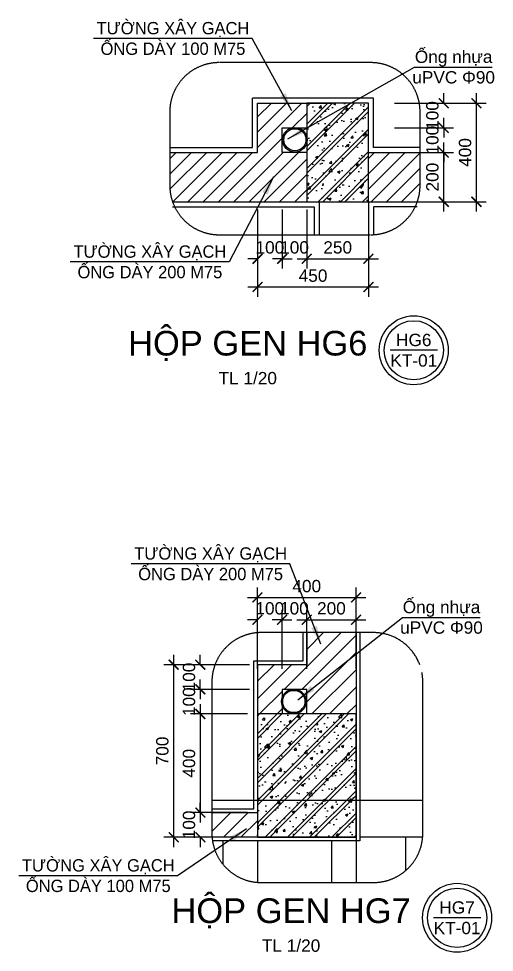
# Model space of a CAD drawing. Header units: inches. Extents: x 452443 to 881249, y 975131 to 1198310.
# Drawn here: x 575612 to 577540, y 1109651 to 1113438 of the extents above; entities that cross this region are included whole.
import ezdxf

# ---------------------------------------------------------------- set-up
doc = ezdxf.new("R2010")
doc.units = ezdxf.units.IN
doc.header["$LTSCALE"] = 3.5
doc.header["$MEASUREMENT"] = 0
doc.linetypes.add('CENTER', pattern=[2, 1.25, -0.25, 0.25, -0.25])
doc.linetypes.add('HIDDEN', pattern=[0.375, 0.25, -0.125])
for name, color, linetype in [('hatch', 4, 'Continuous'), ('Mui ten', 9, 'Continuous'), ('Net thay', 140, 'Continuous'), ('Netcat', 5, 'Continuous'), ('NOI THAT', 42, 'Continuous'), ('phong', 2, 'Continuous'), ('thuocdo', 3, 'Continuous'), ('Truc', 252, 'Continuous')]:
    doc.layers.add(name, color=color, linetype=linetype)
doc.styles.add('chu 1', font='VHELVEN0.TTF')
doc.styles.get("Standard").update_dxf_attribs({"font": 'times.ttf'})
doc.dimstyles.new('MUITEN', dxfattribs={"dimtxt": 250, "dimasz": 150, "dimexe": 1.25, "dimexo": 1.5, "dimgap": 1.5, "dimtad": 1, "dimdec": 0, "dimlfac": 2, "dimrnd": 1.38778e-17, "dimtxsty": 'Standard', "dimcen": 1, "dimclrd": 8, "dimclre": 8, "dimclrt": 7, "dimaunit": 1, "dimazin": 0, "dimtfac": 1, "dimtdec": 0, "dimtmove": 0, "dimatfit": 3, "dimfxl": 1, "dimarcsym": 0})
doc.dimstyles.new('TL20...', dxfattribs={"dimscale": 20, "dimtxt": 2.5, "dimasz": 2, "dimexe": 2, "dimexo": 2, "dimgap": 1, "dimtad": 1, "dimdec": 0, "dimzin": 0, "dimdsep": 46, "dimtxsty": 'chu 1', "dimblk": 'ARCHTICK', "dimcen": 2, "dimdle": 2, "dimclrd": 256, "dimclre": 256, "dimclrt": 256, "dimadec": 1, "dimazin": 0, "dimtfac": 1, "dimtdec": 0, "dimtix": 1, "dimtofl": 0, "dimtmove": 0, "dimatfit": 3, "dimldrblk": 'ARCHTICK', "dimfxl": 10, "dimfxlon": 1, "dimtolj": 1, "dimtzin": 0, "dimlwd": -1, "dimarcsym": 0})

# ---------------------------------------------------------------- blocks, each defined once
blk = doc.blocks.new('_ArchTick')
at = {"color": 0, "linetype": 'ByBlock', "const_width": 0.15}
blk.add_lwpolyline([(-0.5, -0.5), (0.5, 0.5)], dxfattribs=at)
blk = doc.blocks.new('*D2911')
at = {"layer": 'DEFPOINTS', "color": 0}
for p in [(576679.9, 1111000.3), (576679.9, 1110717.7), (576579.9, 1110654.2)]:
    blk.add_point(p, dxfattribs=at)
at = {"layer": 'thuocdo', "lineweight": -2}
for p, q in [((576579.9, 1110800.3), (576579.9, 1111040.3)), ((576679.9, 1110800.3), (576679.9, 1111040.3))]:
    blk.add_line(p, q, dxfattribs=at)
at = {"layer": 'thuocdo'}
for p, q in [((576579.9, 1111000.3), (576539.9, 1111000.3)), ((576679.9, 1111000.3), (576719.9, 1111000.3))]:
    blk.add_line(p, q, dxfattribs=at)
at = {"layer": 'thuocdo', "xscale": 40, "yscale": 40, "zscale": 40}
blk.add_blockref('_ArchTick', (576579.9, 1111000.3), dxfattribs=at)
at = {"layer": 'thuocdo', "xscale": 40, "yscale": 40, "zscale": 40, "rotation": 180}
blk.add_blockref('_ArchTick', (576679.9, 1111000.3), dxfattribs=at)
at = {"layer": 'thuocdo', "insert": (576629.9, 1111046), "char_height": 50, "attachment_point": 5, "style": 'chu 1'}
blk.add_mtext('\\A1;100', dxfattribs=at)
blk = doc.blocks.new('*D2912')
at = {"layer": 'DEFPOINTS', "color": 0}
for p in [(576779.9, 1111000.3), (576679.9, 1110717.7), (576779.9, 1110717.7)]:
    blk.add_point(p, dxfattribs=at)
at = {"layer": 'thuocdo', "lineweight": -2}
for p, q in [((576679.9, 1110800.3), (576679.9, 1111040.3)), ((576779.9, 1110800.3), (576779.9, 1111040.3))]:
    blk.add_line(p, q, dxfattribs=at)
at = {"layer": 'thuocdo'}
for p, q in [((576679.9, 1111000.3), (576639.9, 1111000.3)), ((576779.9, 1111000.3), (576819.9, 1111000.3))]:
    blk.add_line(p, q, dxfattribs=at)
at = {"layer": 'thuocdo', "xscale": 40, "yscale": 40, "zscale": 40}
blk.add_blockref('_ArchTick', (576679.9, 1111000.3), dxfattribs=at)
at = {"layer": 'thuocdo', "xscale": 40, "yscale": 40, "zscale": 40, "rotation": 180}
blk.add_blockref('_ArchTick', (576779.9, 1111000.3), dxfattribs=at)
at = {"layer": 'thuocdo', "insert": (576729.9, 1111046), "char_height": 50, "attachment_point": 5, "style": 'chu 1'}
blk.add_mtext('\\A1;100', dxfattribs=at)
blk = doc.blocks.new('*D2913')
at = {"layer": 'DEFPOINTS', "color": 0}
for p in [(576979.9, 1111000.3), (576979.9, 1110734.2), (576779.9, 1110717.7)]:
    blk.add_point(p, dxfattribs=at)
at = {"layer": 'thuocdo', "lineweight": -2}
for p, q in [((576779.9, 1110800.3), (576779.9, 1111040.3)), ((576979.9, 1110800.3), (576979.9, 1111040.3))]:
    blk.add_line(p, q, dxfattribs=at)
at = {"layer": 'thuocdo'}
blk.add_line((576739.9, 1111000.3), (577019.9, 1111000.3), dxfattribs=at)
at = {"layer": 'thuocdo', "xscale": 40, "yscale": 40, "zscale": 40, "rotation": 180}
blk.add_blockref('_ArchTick', (576779.9, 1111000.3), dxfattribs=at)
at = {"layer": 'thuocdo', "xscale": 40, "yscale": 40, "zscale": 40}
blk.add_blockref('_ArchTick', (576979.9, 1111000.3), dxfattribs=at)
at = {"layer": 'thuocdo', "insert": (576879.9, 1111046), "char_height": 50, "attachment_point": 5, "style": 'chu 1'}
blk.add_mtext('\\A1;200', dxfattribs=at)
blk = doc.blocks.new('*D2914')
at = {"layer": 'DEFPOINTS', "color": 0}
for p in [(576645.9, 1110817.7), (576348.3, 1110717.7), (576679.9, 1110717.7)]:
    blk.add_point(p, dxfattribs=at)
at = {"layer": 'thuocdo'}
for p, q in [((576348.3, 1110817.7), (576348.3, 1110857.7)), ((576348.3, 1110717.7), (576348.3, 1110677.7))]:
    blk.add_line(p, q, dxfattribs=at)
at = {"layer": 'thuocdo', "lineweight": -2}
for p, q in [((576548.3, 1110817.7), (576308.3, 1110817.7)), ((576548.3, 1110717.7), (576308.3, 1110717.7))]:
    blk.add_line(p, q, dxfattribs=at)
at = {"layer": 'thuocdo', "xscale": 40, "yscale": 40, "zscale": 40}
for p, rotation in [((576348.3, 1110817.7), 270), ((576348.3, 1110717.7), 90)]:
    blk.add_blockref('_ArchTick', p, dxfattribs=dict(at, rotation=rotation))
at = {"layer": 'thuocdo', "insert": (576302.6, 1110767.7), "char_height": 50, "attachment_point": 5, "rotation": 90, "style": 'chu 1'}
blk.add_mtext('\\A1;100', dxfattribs=at)
blk = doc.blocks.new('*D2915')
at = {"layer": 'DEFPOINTS', "color": 0}
for p in [(576679.9, 1110717.7), (576348.3, 1110617.7), (576579.9, 1110617.7)]:
    blk.add_point(p, dxfattribs=at)
at = {"layer": 'thuocdo'}
for p, q in [((576348.3, 1110717.7), (576348.3, 1110757.7)), ((576348.3, 1110617.7), (576348.3, 1110577.7))]:
    blk.add_line(p, q, dxfattribs=at)
at = {"layer": 'thuocdo', "lineweight": -2}
for p, q in [((576548.3, 1110717.7), (576308.3, 1110717.7)), ((576539.9, 1110617.7), (576308.3, 1110617.7))]:
    blk.add_line(p, q, dxfattribs=at)
at = {"layer": 'thuocdo', "xscale": 40, "yscale": 40, "zscale": 40}
for p, rotation in [((576348.3, 1110717.7), 270), ((576348.3, 1110617.7), 90)]:
    blk.add_blockref('_ArchTick', p, dxfattribs=dict(at, rotation=rotation))
at = {"layer": 'thuocdo', "insert": (576302.6, 1110667.7), "char_height": 50, "attachment_point": 5, "rotation": 90, "style": 'chu 1'}
blk.add_mtext('\\A1;100', dxfattribs=at)
blk = doc.blocks.new('*D2916')
at = {"layer": 'DEFPOINTS', "color": 0}
for p in [(576579.9, 1110617.7), (576348.3, 1110217.7), (576579.9, 1110217.7)]:
    blk.add_point(p, dxfattribs=at)
at = {"layer": 'thuocdo'}
blk.add_line((576348.3, 1110657.7), (576348.3, 1110177.7), dxfattribs=at)
at = {"layer": 'thuocdo', "lineweight": -2}
for p, q in [((576539.9, 1110617.7), (576308.3, 1110617.7)), ((576539.9, 1110217.7), (576308.3, 1110217.7))]:
    blk.add_line(p, q, dxfattribs=at)
at = {"layer": 'thuocdo', "xscale": 40, "yscale": 40, "zscale": 40}
for p, rotation in [((576348.3, 1110617.7), 90), ((576348.3, 1110217.7), 270)]:
    blk.add_blockref('_ArchTick', p, dxfattribs=dict(at, rotation=rotation))
at = {"layer": 'thuocdo', "insert": (576302.6, 1110417.7), "char_height": 50, "attachment_point": 5, "rotation": 90, "style": 'chu 1'}
blk.add_mtext('\\A1;400', dxfattribs=at)
blk = doc.blocks.new('*D2917')
at = {"layer": 'DEFPOINTS', "color": 0}
for p in [(576579.9, 1110217.7), (576348.3, 1110117.7), (576579.9, 1110117.7)]:
    blk.add_point(p, dxfattribs=at)
at = {"layer": 'thuocdo'}
for p, q in [((576348.3, 1110217.7), (576348.3, 1110257.7)), ((576348.3, 1110117.7), (576348.3, 1110077.7))]:
    blk.add_line(p, q, dxfattribs=at)
at = {"layer": 'thuocdo', "lineweight": -2}
for p, q in [((576539.9, 1110217.7), (576308.3, 1110217.7)), ((576539.9, 1110117.7), (576308.3, 1110117.7))]:
    blk.add_line(p, q, dxfattribs=at)
at = {"layer": 'thuocdo', "xscale": 40, "yscale": 40, "zscale": 40}
for p, rotation in [((576348.3, 1110217.7), 270), ((576348.3, 1110117.7), 90)]:
    blk.add_blockref('_ArchTick', p, dxfattribs=dict(at, rotation=rotation))
at = {"layer": 'thuocdo', "insert": (576302.6, 1110167.7), "char_height": 50, "attachment_point": 5, "rotation": 90, "style": 'chu 1'}
blk.add_mtext('\\A1;100', dxfattribs=at)
blk = doc.blocks.new('*D2918')
at = {"layer": 'DEFPOINTS', "color": 0}
for p in [(576510.4, 1110817.7), (576240.2, 1110117.7), (576528.6, 1110117.7)]:
    blk.add_point(p, dxfattribs=at)
at = {"layer": 'thuocdo'}
blk.add_line((576240.2, 1110857.7), (576240.2, 1110077.7), dxfattribs=at)
at = {"layer": 'thuocdo', "lineweight": -2}
for p, q in [((576440.2, 1110817.7), (576200.2, 1110817.7)), ((576440.2, 1110117.7), (576200.2, 1110117.7))]:
    blk.add_line(p, q, dxfattribs=at)
at = {"layer": 'thuocdo', "xscale": 40, "yscale": 40, "zscale": 40}
for p, rotation in [((576240.2, 1110817.7), 90), ((576240.2, 1110117.7), 270)]:
    blk.add_blockref('_ArchTick', p, dxfattribs=dict(at, rotation=rotation))
at = {"layer": 'thuocdo', "insert": (576194.5, 1110467.7), "char_height": 50, "attachment_point": 5, "rotation": 90, "style": 'chu 1'}
blk.add_mtext('\\A1;700', dxfattribs=at)
blk = doc.blocks.new('*D2919')
at = {"layer": 'DEFPOINTS', "color": 0}
for p in [(576979.9, 1111090.5), (576979.9, 1110897.5), (576579.9, 1110832.7)]:
    blk.add_point(p, dxfattribs=at)
at = {"layer": 'thuocdo', "lineweight": -2}
for p, q in [((576579.9, 1110890.5), (576579.9, 1111130.5)), ((576979.9, 1110937.5), (576979.9, 1111130.5))]:
    blk.add_line(p, q, dxfattribs=at)
at = {"layer": 'thuocdo'}
blk.add_line((576539.9, 1111090.5), (577019.9, 1111090.5), dxfattribs=at)
at = {"layer": 'thuocdo', "xscale": 40, "yscale": 40, "zscale": 40, "rotation": 180}
blk.add_blockref('_ArchTick', (576579.9, 1111090.5), dxfattribs=at)
at = {"layer": 'thuocdo', "xscale": 40, "yscale": 40, "zscale": 40}
blk.add_blockref('_ArchTick', (576979.9, 1111090.5), dxfattribs=at)
at = {"layer": 'thuocdo', "insert": (576779.9, 1111136.1), "char_height": 50, "attachment_point": 5, "style": 'chu 1'}
blk.add_mtext('\\A1;400', dxfattribs=at)
blk = doc.blocks.new('*D2841')
at = {"layer": 'DEFPOINTS', "color": 0}
for p in [(576580.4, 1112895.7), (576680.4, 1112895.7), (576680.4, 1112464.5)]:
    blk.add_point(p, dxfattribs=at)
at = {"layer": 'thuocdo', "lineweight": -2}
for p, q in [((576580.4, 1112664.5), (576580.4, 1112424.5)), ((576680.4, 1112664.5), (576680.4, 1112424.5))]:
    blk.add_line(p, q, dxfattribs=at)
at = {"layer": 'thuocdo'}
for p, q in [((576580.4, 1112464.5), (576540.4, 1112464.5)), ((576680.4, 1112464.5), (576720.4, 1112464.5))]:
    blk.add_line(p, q, dxfattribs=at)
at = {"layer": 'thuocdo', "xscale": 40, "yscale": 40, "zscale": 40}
blk.add_blockref('_ArchTick', (576580.4, 1112464.5), dxfattribs=at)
at = {"layer": 'thuocdo', "xscale": 40, "yscale": 40, "zscale": 40, "rotation": 180}
blk.add_blockref('_ArchTick', (576680.4, 1112464.5), dxfattribs=at)
at = {"layer": 'thuocdo', "insert": (576630.4, 1112510.2), "char_height": 50, "attachment_point": 5, "style": 'chu 1'}
blk.add_mtext('\\A1;100', dxfattribs=at)
blk = doc.blocks.new('*D2842')
at = {"layer": 'DEFPOINTS', "color": 0}
for p in [(576680.4, 1112895.7), (576780.4, 1112746.8), (576780.4, 1112464.5)]:
    blk.add_point(p, dxfattribs=at)
at = {"layer": 'thuocdo', "lineweight": -2}
for p, q in [((576680.4, 1112664.5), (576680.4, 1112424.5)), ((576780.4, 1112664.5), (576780.4, 1112424.5))]:
    blk.add_line(p, q, dxfattribs=at)
at = {"layer": 'thuocdo'}
for p, q in [((576680.4, 1112464.5), (576640.4, 1112464.5)), ((576780.4, 1112464.5), (576820.4, 1112464.5))]:
    blk.add_line(p, q, dxfattribs=at)
at = {"layer": 'thuocdo', "xscale": 40, "yscale": 40, "zscale": 40}
blk.add_blockref('_ArchTick', (576680.4, 1112464.5), dxfattribs=at)
at = {"layer": 'thuocdo', "xscale": 40, "yscale": 40, "zscale": 40, "rotation": 180}
blk.add_blockref('_ArchTick', (576780.4, 1112464.5), dxfattribs=at)
at = {"layer": 'thuocdo', "insert": (576730.4, 1112510.2), "char_height": 50, "attachment_point": 5, "style": 'chu 1'}
blk.add_mtext('\\A1;100', dxfattribs=at)
blk = doc.blocks.new('*D2843')
at = {"layer": 'DEFPOINTS', "color": 0}
for p in [(576780.4, 1112746.8), (577030.4, 1112746.8), (577030.4, 1112464.5)]:
    blk.add_point(p, dxfattribs=at)
at = {"layer": 'thuocdo', "lineweight": -2}
for p, q in [((576780.4, 1112664.5), (576780.4, 1112424.5)), ((577030.4, 1112664.5), (577030.4, 1112424.5))]:
    blk.add_line(p, q, dxfattribs=at)
at = {"layer": 'thuocdo'}
blk.add_line((576740.4, 1112464.5), (577070.4, 1112464.5), dxfattribs=at)
at = {"layer": 'thuocdo', "xscale": 40, "yscale": 40, "zscale": 40, "rotation": 180}
blk.add_blockref('_ArchTick', (576780.4, 1112464.5), dxfattribs=at)
at = {"layer": 'thuocdo', "xscale": 40, "yscale": 40, "zscale": 40}
blk.add_blockref('_ArchTick', (577030.4, 1112464.5), dxfattribs=at)
at = {"layer": 'thuocdo', "insert": (576905.4, 1112510.2), "char_height": 50, "attachment_point": 5, "style": 'chu 1'}
blk.add_mtext('\\A1;250', dxfattribs=at)
blk = doc.blocks.new('*D2844')
at = {"layer": 'DEFPOINTS', "color": 0}
for p in [(576680.4, 1112895.7), (577335.3, 1112895.7), (576650.4, 1112695.7)]:
    blk.add_point(p, dxfattribs=at)
at = {"layer": 'thuocdo'}
blk.add_line((577335.3, 1112655.7), (577335.3, 1112935.7), dxfattribs=at)
at = {"layer": 'thuocdo', "lineweight": -2}
for p, q in [((577135.3, 1112895.7), (577375.3, 1112895.7)), ((577135.3, 1112695.7), (577375.3, 1112695.7))]:
    blk.add_line(p, q, dxfattribs=at)
at = {"layer": 'thuocdo', "xscale": 40, "yscale": 40, "zscale": 40}
for p, rotation in [((577335.3, 1112895.7), 90), ((577335.3, 1112695.7), 270)]:
    blk.add_blockref('_ArchTick', p, dxfattribs=dict(at, rotation=rotation))
at = {"layer": 'thuocdo', "insert": (577289.6, 1112795.7), "char_height": 50, "attachment_point": 5, "rotation": 90, "style": 'chu 1'}
blk.add_mtext('\\A1;200', dxfattribs=at)
blk = doc.blocks.new('*D2845')
at = {"layer": 'DEFPOINTS', "color": 0}
for p in [(576780.4, 1112995.7), (577335.3, 1112995.7), (576680.4, 1112895.7)]:
    blk.add_point(p, dxfattribs=at)
at = {"layer": 'thuocdo'}
for p, q in [((577335.3, 1112995.7), (577335.3, 1113035.7)), ((577335.3, 1112895.7), (577335.3, 1112855.7))]:
    blk.add_line(p, q, dxfattribs=at)
at = {"layer": 'thuocdo', "lineweight": -2}
for p, q in [((577135.3, 1112995.7), (577375.3, 1112995.7)), ((577135.3, 1112895.7), (577375.3, 1112895.7))]:
    blk.add_line(p, q, dxfattribs=at)
at = {"layer": 'thuocdo', "xscale": 40, "yscale": 40, "zscale": 40}
for p, rotation in [((577335.3, 1112995.7), 270), ((577335.3, 1112895.7), 90)]:
    blk.add_blockref('_ArchTick', p, dxfattribs=dict(at, rotation=rotation))
at = {"layer": 'thuocdo', "insert": (577289.6, 1112945.7), "char_height": 50, "attachment_point": 5, "rotation": 90, "style": 'chu 1'}
blk.add_mtext('\\A1;100', dxfattribs=at)
blk = doc.blocks.new('*D2846')
at = {"layer": 'DEFPOINTS', "color": 0}
for p in [(576880.4, 1113095.7), (577335.3, 1113095.7), (576780.4, 1112995.7)]:
    blk.add_point(p, dxfattribs=at)
at = {"layer": 'thuocdo'}
for p, q in [((577335.3, 1113095.7), (577335.3, 1113135.7)), ((577335.3, 1112995.7), (577335.3, 1112955.7))]:
    blk.add_line(p, q, dxfattribs=at)
at = {"layer": 'thuocdo', "lineweight": -2}
for p, q in [((577135.3, 1113095.7), (577375.3, 1113095.7)), ((577135.3, 1112995.7), (577375.3, 1112995.7))]:
    blk.add_line(p, q, dxfattribs=at)
at = {"layer": 'thuocdo', "xscale": 40, "yscale": 40, "zscale": 40}
for p, rotation in [((577335.3, 1113095.7), 270), ((577335.3, 1112995.7), 90)]:
    blk.add_blockref('_ArchTick', p, dxfattribs=dict(at, rotation=rotation))
at = {"layer": 'thuocdo', "insert": (577289.6, 1113045.7), "char_height": 50, "attachment_point": 5, "rotation": 90, "style": 'chu 1'}
blk.add_mtext('\\A1;100', dxfattribs=at)
blk = doc.blocks.new('*D2847')
at = {"layer": 'DEFPOINTS', "color": 0}
for p in [(576580.4, 1112593.3), (577030.4, 1112608.2), (577030.4, 1112349.9)]:
    blk.add_point(p, dxfattribs=at)
at = {"layer": 'thuocdo', "lineweight": -2}
for p, q in [((576580.4, 1112549.9), (576580.4, 1112309.9)), ((577030.4, 1112549.9), (577030.4, 1112309.9))]:
    blk.add_line(p, q, dxfattribs=at)
at = {"layer": 'thuocdo'}
blk.add_line((576540.4, 1112349.9), (577070.4, 1112349.9), dxfattribs=at)
at = {"layer": 'thuocdo', "xscale": 40, "yscale": 40, "zscale": 40, "rotation": 180}
blk.add_blockref('_ArchTick', (576580.4, 1112349.9), dxfattribs=at)
at = {"layer": 'thuocdo', "xscale": 40, "yscale": 40, "zscale": 40}
blk.add_blockref('_ArchTick', (577030.4, 1112349.9), dxfattribs=at)
at = {"layer": 'thuocdo', "insert": (576805.4, 1112395.6), "char_height": 50, "attachment_point": 5, "style": 'chu 1'}
blk.add_mtext('\\A1;450', dxfattribs=at)
blk = doc.blocks.new('*D2848')
at = {"layer": 'DEFPOINTS', "color": 0}
for p in [(577296.8, 1113095.7), (577467.8, 1113095.7), (577296.8, 1112695.7)]:
    blk.add_point(p, dxfattribs=at)
at = {"layer": 'thuocdo'}
blk.add_line((577467.8, 1112655.7), (577467.8, 1113135.7), dxfattribs=at)
at = {"layer": 'thuocdo', "lineweight": -2}
for p, q in [((577336.8, 1113095.7), (577507.8, 1113095.7)), ((577336.8, 1112695.7), (577507.8, 1112695.7))]:
    blk.add_line(p, q, dxfattribs=at)
at = {"layer": 'thuocdo', "xscale": 40, "yscale": 40, "zscale": 40}
for p, rotation in [((577467.8, 1113095.7), 90), ((577467.8, 1112695.7), 270)]:
    blk.add_blockref('_ArchTick', p, dxfattribs=dict(at, rotation=rotation))
at = {"layer": 'thuocdo', "insert": (577422.1, 1112895.7), "char_height": 50, "attachment_point": 5, "rotation": 90, "style": 'chu 1'}
blk.add_mtext('\\A1;400', dxfattribs=at)

msp = doc.modelspace()

# ---------------------------------------------------------------- hatches: boundary and pattern name
at = {"layer": 'hatch'}
h = msp.add_hatch(dxfattribs=at)
h.set_pattern_fill('ANSI31', color=256, scale=350)
h.set_pattern_definition([(45, (746448.126, 1042844.64), (-30.935922, 30.935922), [])])
h.paths.add_polyline_path([(576780.4, 1112895.7), (576680.4, 1112895.7), (576680.4, 1112995.7), (576719.8, 1112995.7, -0.122609), (576743.9, 1112995.7), (576780.4, 1112995.7), (576780.4, 1113095.7), (576580.4, 1113095.7), (576580.4, 1112895.7), (576224.5, 1112895.7), (576224.5, 1112761.9, 0.084547), (576235.8, 1112695.7), (576780.4, 1112695.7)])
h.paths.add_polyline_path([(577239.5, 1112895.7), (577030.4, 1112895.7), (577030.4, 1112695.7), (577228.3, 1112695.7, 0.084547), (577239.5, 1112761.9)])
h = msp.add_hatch(dxfattribs=at)
h.set_pattern_fill('BT-01', color=256, scale=15, pattern_type=2)
h.set_pattern_definition([(50, (746448.13, 1042844.64), (107.589027, -9.41282), [11.25, -123.75]), (355, (746448.13, 1042844.64), (-20.8127, 112.82882), [9, -99]), (100.4514, (746457.09, 1042843.85), (86.77641, 103.41593), [9.56103, -105.17132]), (46.1842, (746448.13, 1042874.64), (160.08616, -24.82785), [16.875, -185.625]), (96.6356, (746461.47, 1042872.57), (140.1994, 146.11768), [14.34154, -157.75695]), (351.1842, (746448.13, 1042874.64), (140.19929, 146.11779), [13.5, -148.5]), (21, (746463.13, 1042867.14), (89.536058, -60.392834), [11.25, -123.75]), (326, (746463.13, 1042867.14), (36.4973, 108.77251), [9, -99]), (71.4514, (746470.59, 1042862.11), (126.033394, 48.379575), [9.56103, -105.17132]), (37.5, (746448.126, 1042844.64), (1.823978, 49.934078), [0, -97.8, 0, -100.5, 0, -99.375]), (7.5, (746448.126, 1042844.64), (39.46043, 59.161757), [0, -57.3, 0, -95.55, 0, -37.875]), (327.5, (746414.676, 1042844.64), (80.073365, -3.383231), [0, -37.5, 0, -117, 0, -155.25]), (317.5, (746399.676, 1042844.64), (87.477925, 15.015747), [0, -48.75, 0, -77.7, 0, -110.25]), (45, (746448.126, 1042844.64), (-45.078057, 45.078057), []), (45, (746448.126, 1042863.01), (-45.078057, 45.078057), [])])
h.paths.add_polyline_path([(577030.4, 1113095.7), (576780.4, 1113095.7), (576780.4, 1112959, -0.059515), (576781.8, 1112947.2, -0.059515), (576780.4, 1112935.4), (576780.4, 1112895.7), (576780.4, 1112695.7), (577030.4, 1112695.7)])
h = msp.add_hatch(dxfattribs=at)
h.set_pattern_fill('ANSI31', color=256, scale=400)
h.set_pattern_definition([(45, (744649.53, 1044272.49), (-35.355339, 35.355339), [])])
h.paths.add_polyline_path([(576979.9, 1110947.9), (576779.9, 1110947.9), (576779.9, 1110817.7), (576579.9, 1110817.7), (576579.9, 1110617.7), (576679.9, 1110617.7), (576679.9, 1110652.9, -0.07916), (576677.4, 1110668.4, -0.07916), (576679.9, 1110683.9), (576679.9, 1110717.7), (576719, 1110717.7, -0.084406), (576735.8, 1110717.7), (576779.9, 1110717.7), (576779.9, 1110617.7), (576979.9, 1110617.7)])
edge = h.paths.add_edge_path()
edge.add_line((576395.3, 1110217.7), (576395.3, 1110134.1))
edge.add_arc((576595.3, 1110134.1), 200, 180, 184.6934)
edge.add_line((576396, 1110117.7), (576579.9, 1110117.7))
edge.add_line((576579.9, 1110117.7), (576579.9, 1110217.7))
edge.add_line((576579.9, 1110217.7), (576395.3, 1110217.7))
h = msp.add_hatch(dxfattribs=at)
h.set_pattern_fill('BT-01', color=256, scale=15, pattern_type=2)
h.set_pattern_definition([(50, (744649.53, 1044272.49), (107.589027, -9.41282), [11.25, -123.75]), (355, (744649.53, 1044272.49), (-20.8127, 112.82882), [9, -99]), (100.4514, (744658.5, 1044271.7), (86.77641, 103.41593), [9.56103, -105.17132]), (46.1842, (744649.53, 1044302.49), (160.08616, -24.82785), [16.875, -185.625]), (96.6356, (744662.87, 1044300.42), (140.1994, 146.11768), [14.34154, -157.75695]), (351.1842, (744649.53, 1044302.49), (140.19929, 146.11779), [13.5, -148.5]), (21, (744664.53, 1044294.99), (89.536058, -60.392834), [11.25, -123.75]), (326, (744664.53, 1044294.99), (36.4973, 108.77251), [9, -99]), (71.4514, (744671.99, 1044289.95), (126.033394, 48.379575), [9.56103, -105.17132]), (37.5, (744649.53, 1044272.488), (1.823978, 49.934078), [0, -97.8, 0, -100.5, 0, -99.375]), (7.5, (744649.53, 1044272.49), (39.46043, 59.161757), [0, -57.3, 0, -95.55, 0, -37.875]), (327.5, (744616.08, 1044272.488), (80.073365, -3.383231), [0, -37.5, 0, -117, 0, -155.25]), (317.5, (744601.08, 1044272.49), (87.477925, 15.015747), [0, -48.75, 0, -77.7, 0, -110.25]), (45, (744649.53, 1044272.49), (-45.078057, 45.078057), []), (45, (744649.53, 1044290.86), (-45.078057, 45.078057), [])])
h.paths.add_polyline_path([(576979.9, 1110617.7), (576579.9, 1110617.7), (576579.9, 1110117.7), (576979.9, 1110117.7)])

# ---------------------------------------------------------------- linework, layer by layer
at = {"linetype": 'HIDDEN', "ltscale": 700}
msp.add_lwpolyline([(576424.5, 1112561.9), (577039.5, 1112561.9, 0.414214), (577239.5, 1112761.9), (577239.5, 1113060.2, 0.414214), (577039.5, 1113260.2), (576424.5, 1113260.2, 0.414214), (576224.5, 1113060.2), (576224.5, 1112761.9, 0.414214)], format="xyb", close=True, dxfattribs=at)
msp.add_lwpolyline([(577238, 1110817.7, 0.313255), (577050.6, 1110947.9), (576595.3, 1110947.9, 0.414214), (576395.3, 1110747.9), (576395.3, 1110134.1, 0.414214), (576595.3, 1109934.1), (577050.6, 1109934.1, 0.414214), (577250.6, 1110134.1), (577250.6, 1110747.9, 0.04813), (577246.9, 1110786.1, 0.04813)], format="xyb", dxfattribs=at)
for centre, radius in [((577213.9, 1112093.1), 140), ((577213.9, 1112093.1), 120), ((577389.6, 1109790.8), 140), ((577389.6, 1109790.8), 120)]:
    msp.add_circle(centre, radius)
at = {"layer": 'Mui ten'}
for p, q in [((577309.9, 1112093.1), (577117.9, 1112093.1)), ((577485.6, 1109790.8), (577293.6, 1109790.8))]:
    msp.add_line(p, q, dxfattribs=at)
at = {"layer": 'Net thay'}
for points in [[(577249.9, 1110117.7), (576994.9, 1110117.7)], [(577179.9, 1110117.7), (577179.9, 1109981.5)], [(576439.6, 1110102.7), (576439.6, 1110008.5)], [(576579.9, 1110102.7), (576579.9, 1109934.1)], [(576879.9, 1110102.7), (576879.9, 1109934.1)]]:
    msp.add_lwpolyline(points, dxfattribs=at)
at = {"layer": 'Netcat'}
for p, q in [((576580.4, 1112895.7), (576580.4, 1113095.7)), ((576580.4, 1113095.7), (576880.4, 1113095.7)), ((576680.4, 1112895.7), (576680.4, 1112995.7)), ((576680.4, 1112995.7), (576780.4, 1112995.7)), ((576780.4, 1112995.7), (576780.4, 1112895.7)), ((576224.5, 1112895.7), (576580.4, 1112895.7)), ((576780.4, 1112895.7), (576680.4, 1112895.7)), ((576780.4, 1112895.7), (576680.4, 1112895.7)), ((576830.4, 1112695.7), (576830.4, 1112561.9))]:
    msp.add_line(p, q, dxfattribs=at)
for points in [[(576780.4, 1112695.7), (577030.4, 1112695.7), (577030.4, 1113095.7), (576780.4, 1113095.7)], [(576979.9, 1110617.7), (576579.9, 1110617.7), (576579.9, 1110117.7), (576979.9, 1110117.7)]]:
    msp.add_lwpolyline(points, close=True, dxfattribs=at)
for points in [[(577030.4, 1112895.7), (577239.5, 1112895.7)], [(576235.8, 1112695.7), (577228.3, 1112695.7)], [(576235.8, 1112695.7), (576830.4, 1112695.7)], [(577030.4, 1112695.7), (577228.3, 1112695.7)], [(577030.4, 1112695.7), (577030.4, 1112561.9)], [(576979.9, 1110947.9), (576979.9, 1110117.7), (576396, 1110117.7)], [(576779.9, 1110947.9), (576779.9, 1110817.7)], [(576979.9, 1110947.9), (576979.9, 1109934.1)], [(576779.9, 1110817.7), (576579.9, 1110817.7), (576579.9, 1110217.7)], [(576779.9, 1110717.7), (576679.9, 1110717.7), (576679.9, 1110617.7)], [(576779.9, 1110617.7), (576779.9, 1110717.7)], [(576395.3, 1110217.7), (576579.9, 1110217.7)]]:
    msp.add_lwpolyline(points, dxfattribs=at)
at = {"layer": 'NOI THAT'}
for p, q in [((576560.4, 1112915.7), (576560.4, 1113115.7)), ((576224.5, 1112915.7), (576560.4, 1112915.7))]:
    msp.add_line(p, q, dxfattribs=at)
for points in [[(577239.5, 1112915.7), (577050.4, 1112915.7), (577050.4, 1113115.7), (576560.4, 1113115.7)], [(576235.8, 1112675.7), (576810.4, 1112675.7), (576810.4, 1112561.9)], [(577228.3, 1112675.7), (577050.4, 1112675.7), (577050.4, 1112561.9)], [(576395.3, 1110232.7), (576564.9, 1110232.7), (576564.9, 1110832.7), (576764.9, 1110832.7), (576764.9, 1110947.9)], [(576994.9, 1110947.9), (576994.9, 1110102.7), (576396, 1110102.7)]]:
    msp.add_lwpolyline(points, dxfattribs=at)
at = {"layer": 'thuocdo'}
for centre, radius in [((576731.8, 1112947.2), 50), ((576731.8, 1112947.2), 45), ((576727.4, 1110668.4), 50), ((576727.4, 1110668.4), 45)]:
    msp.add_circle(centre, radius, dxfattribs=at)
at = {"layer": 'Truc', "linetype": 'CENTER', "ltscale": 600}
msp.add_lwpolyline([(576395.3, 1110267.7), (577250.6, 1110267.7)], dxfattribs=at)

# ---------------------------------------------------------------- texts
at = {"attachment_point": 5, "style": 'chu 1'}
for s, insert, char_height, width in [('{\\fVNI Helve|b0|i0|c0|p2;TÖÔØNG XAÂY GAÏCH OÁNG DAØY 100 M75}', (576237.4, 1113357.9), 50, 778.948), ('{\\fArial|b0|i0|c0|p34;Ống nhựa uPVC Φ90}', (577375.6, 1113241.9), 50, 352.54), ('{\\fVNI Helve|b0|i0|c0|p2;TÖÔØNG XAÂY GAÏCH OÁNG DAØY 200 M75}', (576143.9, 1112451.6), 50, 778.948), ('HOÄP GEN HG6\\P{\\H0.5x;TL 1/20 }', (576540.7, 1112063.2), 100, 1181.252), ('HG6\\PKT-01 ', (577213.9, 1112093.1), 50, 129.508), ('{\\fVNI Helve|b0|i0|c0|p2;TÖÔØNG XAÂY GAÏCH OÁNG DAØY 200 M75}', (576390.2, 1111226.8), 50, 778.948), ('{\\fArial|b0|i0|c0|p34;Ống nhựa uPVC Φ90}', (577326.3, 1111009.6), 50, 352.54), ('{\\fVNI Helve|b0|i0|c0|p2;TÖÔØNG XAÂY GAÏCH OÁNG DAØY 100 M75}', (575934.6, 1109961.7), 50, 778.948), ('HOÄP GEN HG7\\P{\\H0.5x;TL 1/20 }', (576716.4, 1109761), 100, 1181.252), ('HG7\\PKT-01 ', (577389.6, 1109790.8), 50, 129.508)]:
    msp.add_mtext(s, dxfattribs=dict(at, insert=insert, char_height=char_height, width=width))

# ---------------------------------------------------------------- dimensions: what is measured, and where the dimension line sits
at = {"layer": 'thuocdo'}
for base, p1, p2, picture, middle in [((577335.3, 1113095.7), (576780.4, 1112995.7), (576880.4, 1113095.7), '*D2846', (577289.6, 1113045.7)), ((577335.3, 1112995.7), (576680.4, 1112895.7), (576780.4, 1112995.7), '*D2845', (577289.6, 1112945.7)), ((576348.3, 1110617.7), (576679.9, 1110717.7), (576579.9, 1110617.7), '*D2915', (576302.6, 1110667.7)), ((576348.3, 1110217.7), (576579.9, 1110617.7), (576579.9, 1110217.7), '*D2916', (576302.6, 1110417.7)), ((576348.3, 1110117.7), (576579.9, 1110217.7), (576579.9, 1110117.7), '*D2917', (576302.6, 1110167.7))]:
    dim = msp.add_linear_dim(base=base, p1=p1, p2=p2, angle=90, dimstyle='TL20...', override={"dimtmove": 1}, dxfattribs=at)
    dim.commit()
    dim.dimension.update_dxf_attribs({"geometry": picture, "text_midpoint": middle})
for base, p1, p2, picture, middle in [((577467.8, 1113095.7), (577296.8, 1112695.7), (577296.8, 1113095.7), '*D2848', (577422.1, 1112895.7)), ((577335.3, 1112895.7), (576650.4, 1112695.7), (576680.4, 1112895.7), '*D2844', (577289.6, 1112795.7)), ((576240.2, 1110117.7), (576510.4, 1110817.7), (576528.6, 1110117.7), '*D2918', (576194.5, 1110467.7)), ((576348.3, 1110717.7), (576645.9, 1110817.7), (576679.9, 1110717.7), '*D2914', (576302.6, 1110767.7))]:
    dim = msp.add_linear_dim(base=base, p1=p1, p2=p2, angle=90, dimstyle='TL20...', dxfattribs=at)
    dim.commit()
    dim.dimension.update_dxf_attribs({"geometry": picture, "text_midpoint": middle})
for base, p1, p2, picture, middle in [((576680.4, 1112464.5), (576580.4, 1112895.7), (576680.4, 1112895.7), '*D2841', (576630.4, 1112510.2)), ((577030.4, 1112349.9), (576580.4, 1112593.3), (577030.4, 1112608.2), '*D2847', (576805.4, 1112395.6)), ((576979.9, 1111090.5), (576579.9, 1110832.7), (576979.9, 1110897.5), '*D2919', (576779.9, 1111136.1)), ((576679.9, 1111000.3), (576579.9, 1110654.2), (576679.9, 1110717.7), '*D2911', (576629.9, 1111046))]:
    dim = msp.add_linear_dim(base=base, p1=p1, p2=p2, dimstyle='TL20...', dxfattribs=at)
    dim.commit()
    dim.dimension.update_dxf_attribs({"geometry": picture, "text_midpoint": middle})
for base, p1, p2, picture, middle in [((576780.4, 1112464.5), (576680.4, 1112895.7), (576780.4, 1112746.8), '*D2842', (576730.4, 1112510.2)), ((577030.4, 1112464.5), (576780.4, 1112746.8), (577030.4, 1112746.8), '*D2843', (576905.4, 1112510.2)), ((576779.9, 1111000.3), (576679.9, 1110717.7), (576779.9, 1110717.7), '*D2912', (576729.9, 1111046)), ((576979.9, 1111000.3), (576779.9, 1110717.7), (576979.9, 1110734.2), '*D2913', (576879.9, 1111046))]:
    dim = msp.add_linear_dim(base=base, p1=p1, p2=p2, dimstyle='TL20...', override={"dimtmove": 1}, dxfattribs=at)
    dim.commit()
    dim.dimension.update_dxf_attribs({"geometry": picture, "text_midpoint": middle})

# ---------------------------------------------------------------- leaders
at = {"layer": 'phong', "linetype": 'Continuous', "ltscale": 0.3}
for points in [[(576720, 1113064.8), (576558.2, 1113357.9), (575914.6, 1113357.9)], [(576703.8, 1112950.7), (577216.8, 1113241.9), (577532.3, 1113241.9)], [(576645.4, 1112796.2), (576464.7, 1112451.6), (575821, 1112451.6)], [(576836.7, 1110901), (576711.1, 1111226.8), (576067.4, 1111226.8)], [(576743.8, 1110675.4), (577167.5, 1111009.6), (577483, 1111009.6)], [(576535.6, 1110151.6), (576255.5, 1109961.7), (575611.8, 1109961.7)]]:
    msp.add_leader(points, dimstyle='MUITEN', override={"dimasz": 75}, dxfattribs=at)

doc.saveas('drawing.dxf')
